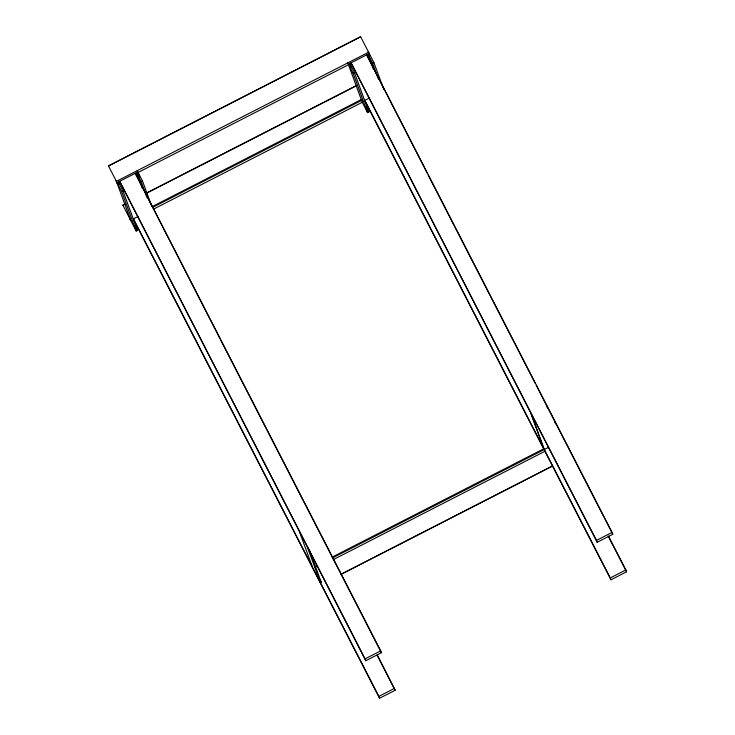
<?xml version="1.0" encoding="UTF-8"?>
<svg xmlns="http://www.w3.org/2000/svg" width="735" height="735" viewBox="0 0 735 735"><rect width="100%" height="100%" fill="white"/><g stroke="black" fill="none" stroke-linecap="round" stroke-linejoin="round"><path stroke-width="1.1" d="M360.637 36.75L108.477 165.945L360.637 36.75L373.904 62.567L383.679 89.183M368.593 52.24L116.406 181.343L130.876 220.748M119.153 184.099L118.372 181.968L136.563 172.651L141.212 181.683L147.073 197.66M351.321 67.767L349.759 63.513L367.959 54.197L372.599 63.228L378.47 79.205M137.518 172.762L348.859 64.57M123.011 190.999L137.482 230.404L136.186 231.066L121.707 191.67L123.011 190.999L118.372 181.968M141.212 181.683L142.507 181.021L137.206 170.695L139.549 177.08M354.399 72.544L368.878 111.95L367.573 112.611L353.103 73.215L354.399 72.544L349.759 63.513M372.599 63.228L373.904 62.567M124.959 204.211L122.92 205.258L124.922 204.119M146.366 193.14L356.695 85.471M147.423 192.708L356.732 85.563M152.255 206.59L361.556 99.445M152.65 207.371L361.96 100.217M377.174 654.71L395.164 690.266L379.563 698.25L134.137 220.702L133.448 218.828L138.327 216.329M543.826 449.186L365.534 102.248L364.845 100.373L369.714 97.874M153.339 209.245L362.649 102.091M332.156 557.121L543.872 448.736L530.78 413.088M314.654 567.062L317.612 565.546M332.551 557.893L548.227 447.486M333.212 559.675L544.929 451.29L531.175 413.86M309.288 549.78L321.223 582.276L320.442 582.68L307.349 547.033M340.774 574.393L552.49 466.008L340.81 574.485M380.693 650.861L381.382 652.735L365.782 660.728L365.093 658.845L380.693 650.861L135.268 173.313L219.866 338.458M612.08 532.406L612.769 534.281L597.169 542.265L596.48 540.39L612.08 532.406L366.655 54.859L427.127 173.065M379.563 698.25L378.874 696.376L394.474 688.392M625.862 569.928L626.551 571.812L610.96 579.796L610.27 577.921L625.862 569.928L608.562 536.256M368.887 53.343L369.282 54.114M428.174 175.105L535.163 383.266M536.21 385.305L612.769 534.281M608.203 536.091L626.551 571.812M596.48 540.39L351.054 62.843L597.169 542.265M353.103 73.215L347.793 62.888L362.263 102.284L367.573 112.611M364.845 100.373L610.27 577.921M544.883 451.226L610.96 579.796M366.296 106.933L368.878 111.95M220.913 340.498L381.382 652.735M377.331 655.574L395.164 690.266M365.093 658.845L119.667 181.306L365.782 660.728M108.449 165.853L121.707 191.67M117.095 183.217L116.038 180.663M319.21 578.353L321.223 582.276M133.448 218.828L378.874 696.376M134.9 225.388L137.482 230.404M130.187 218.865L129.792 218.093L130.444 219.875M122.883 205.166L136.186 231.066M554.723 421.633L555.495 423.737M546.381 405.104L547.538 408.247M368.226 51.56L369.769 55.428M367.959 54.197L373.435 69.099M299.393 531.543L312.485 567.19M142.507 181.021L151.897 206.581M136.563 172.651L142.434 188.629"/></g></svg>
